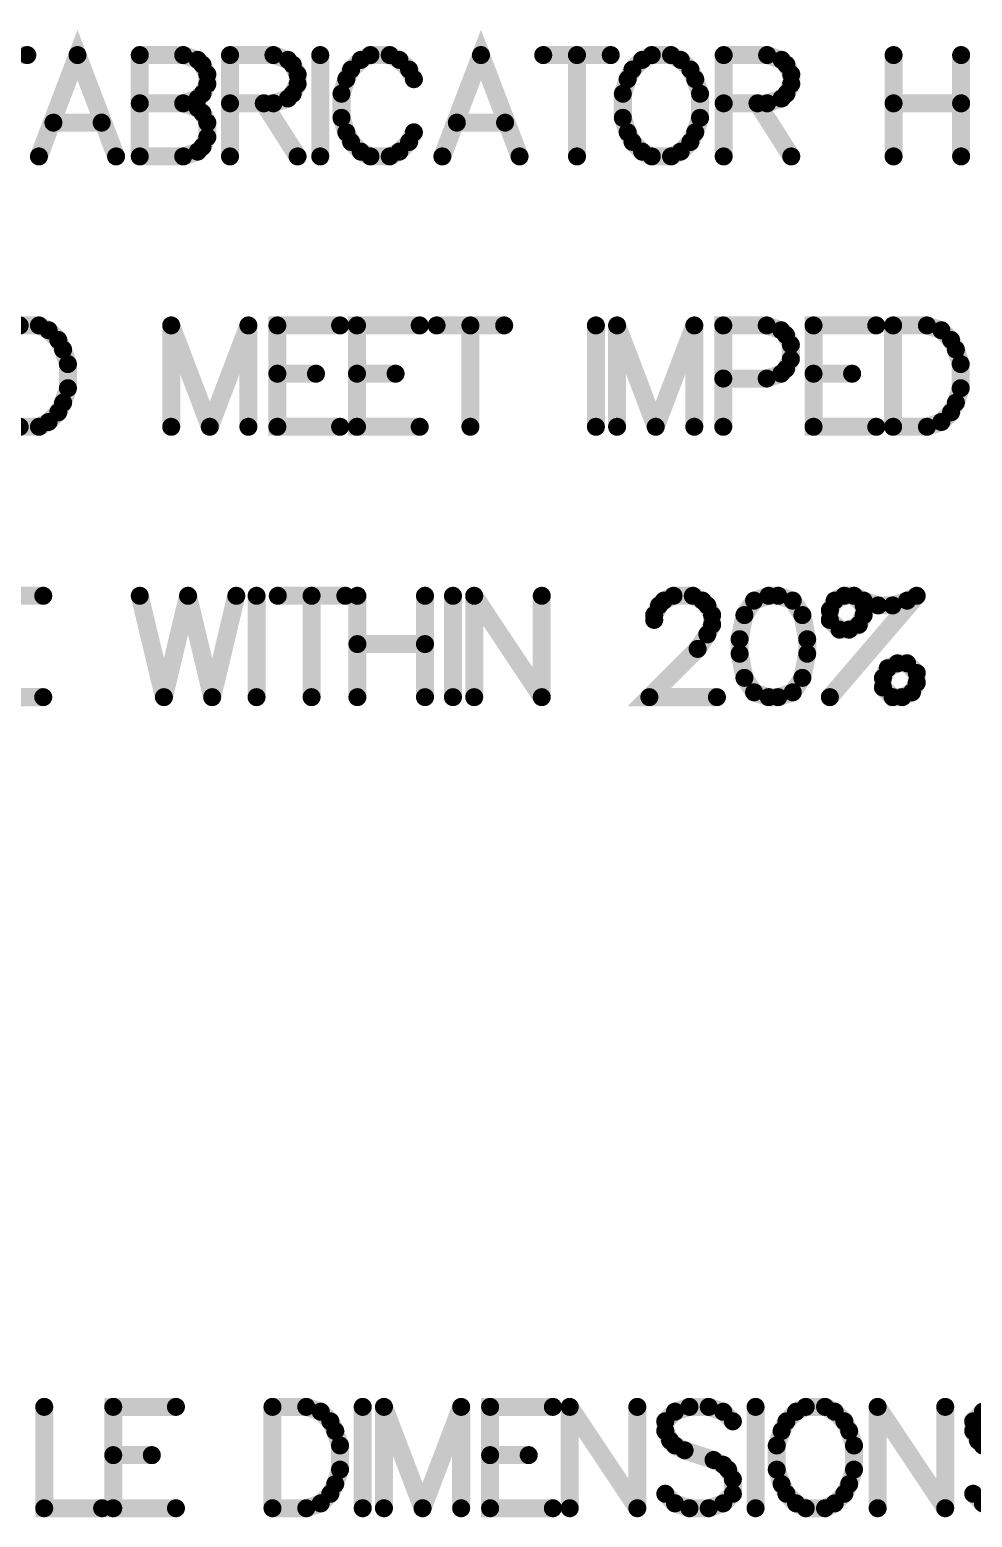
# Model space of a CAD drawing. Extents: x -9.8 to 23.3, y -7.1 to 14.3.
# Drawn here: x -4.544 to -4.021, y 5.085 to 5.91 of the extents above; entities that cross this region are included whole.
import ezdxf

# ---------------------------------------------------------------- set-up
doc = ezdxf.new("R2010")
doc.units = 0
doc.layers.add('2D_LINE_00', color=1, linetype='CONTINUOUS')

# ---------------------------------------------------------------- blocks, each defined once
blk = doc.blocks.new('SMOOTH_0$01')
at = {"const_width": 0.005}
blk.add_lwpolyline([(-0.0025, 0, 1), (0.0025, 0, 1)], format="xyb", close=True, dxfattribs=at)
blk = doc.blocks.new('DRAWING_1027')
at = {"layer": '2D_LINE_00', "const_width": 0.01}
blk.add_lwpolyline([(0, 0), (-0.00536, -0.00268), (-0.01072, -0.00804), (-0.01339, -0.01339), (-0.01607, -0.02143), (-0.01607, -0.03482), (-0.01339, -0.04285), (-0.01072, -0.04821), (-0.00536, -0.05356), (0, -0.05624), (0.01071, -0.05624), (0.01606, -0.05356), (0.02142, -0.04821), (0.0241, -0.04285), (0.02678, -0.03482), (0.02678, -0.02143), (0.0241, -0.01339), (0.02142, -0.00804), (0.01606, -0.00268), (0.01071, 0), (0, 0)], dxfattribs=at)
at = {"layer": '2D_LINE_00'}
for p in [(-0.00536, -0.00268), (0, 0), (0, 0), (0.01071, 0), (0.01606, -0.00268), (-0.01072, -0.00804), (0.02142, -0.00804), (-0.01607, -0.02143), (-0.01339, -0.01339), (0.0241, -0.01339), (0.02678, -0.02143), (-0.01607, -0.03482), (0.02678, -0.03482), (-0.01339, -0.04285), (0.0241, -0.04285), (-0.01072, -0.04821), (-0.00536, -0.05356), (0.01606, -0.05356), (0.02142, -0.04821), (0, -0.05624), (0.01071, -0.05624)]:
    blk.add_blockref('SMOOTH_0$01', p, dxfattribs=at)
blk = doc.blocks.new('DRAWING_1028')
at = {"layer": '2D_LINE_00', "const_width": 0.01}
blk.add_lwpolyline([(0, 0), (0, -0.05624)], dxfattribs=at)
at = {"layer": '2D_LINE_00'}
for p in [(0, 0), (0, -0.05624)]:
    blk.add_blockref('SMOOTH_0$01', p, dxfattribs=at)
blk = doc.blocks.new('DRAWING_1029')
at = {"layer": '2D_LINE_00', "const_width": 0.01}
blk.add_lwpolyline([(0, 0), (0.02142, -0.05624)], dxfattribs=at)
at = {"layer": '2D_LINE_00'}
for p in [(0, 0), (0.02142, -0.05624)]:
    blk.add_blockref('SMOOTH_0$01', p, dxfattribs=at)
blk = doc.blocks.new('DRAWING_1030')
at = {"layer": '2D_LINE_00', "const_width": 0.01}
blk.add_lwpolyline([(0, 0), (-0.02142, -0.05624)], dxfattribs=at)
at = {"layer": '2D_LINE_00'}
for p in [(0, 0), (-0.02142, -0.05624)]:
    blk.add_blockref('SMOOTH_0$01', p, dxfattribs=at)
blk = doc.blocks.new('DRAWING_1031')
at = {"layer": '2D_LINE_00', "const_width": 0.01}
blk.add_lwpolyline([(0, 0), (0, -0.05624)], dxfattribs=at)
at = {"layer": '2D_LINE_00'}
for p in [(0, 0), (0, -0.05624)]:
    blk.add_blockref('SMOOTH_0$01', p, dxfattribs=at)
blk = doc.blocks.new('DRAWING_1032')
at = {"layer": '2D_LINE_00', "const_width": 0.01}
blk.add_lwpolyline([(0, 0), (-0.03482, 0), (-0.03482, -0.05624), (0, -0.05624)], dxfattribs=at)
at = {"layer": '2D_LINE_00'}
for p in [(-0.03482, 0), (0, 0), (-0.03482, -0.05624), (0, -0.05624)]:
    blk.add_blockref('SMOOTH_0$01', p, dxfattribs=at)
blk = doc.blocks.new('DRAWING_1033')
at = {"layer": '2D_LINE_00', "const_width": 0.01}
blk.add_lwpolyline([(0, 0), (0.02143, 0)], dxfattribs=at)
at = {"layer": '2D_LINE_00'}
for p in [(0, 0), (0.02143, 0)]:
    blk.add_blockref('SMOOTH_0$01', p, dxfattribs=at)
blk = doc.blocks.new('DRAWING_1034')
at = {"layer": '2D_LINE_00', "const_width": 0.01}
blk.add_lwpolyline([(0, 0), (-0.03481, 0), (-0.03481, -0.05624), (0, -0.05624)], dxfattribs=at)
at = {"layer": '2D_LINE_00'}
for p in [(-0.03481, 0), (0, 0), (-0.03481, -0.05624), (0, -0.05624)]:
    blk.add_blockref('SMOOTH_0$01', p, dxfattribs=at)
blk = doc.blocks.new('DRAWING_1035')
at = {"layer": '2D_LINE_00', "const_width": 0.01}
blk.add_lwpolyline([(0, 0), (0.02142, 0)], dxfattribs=at)
at = {"layer": '2D_LINE_00'}
for p in [(0, 0), (0.02142, 0)]:
    blk.add_blockref('SMOOTH_0$01', p, dxfattribs=at)
blk = doc.blocks.new('DRAWING_1036')
at = {"layer": '2D_LINE_00', "const_width": 0.01}
blk.add_lwpolyline([(0, 0), (0, -0.05624)], dxfattribs=at)
at = {"layer": '2D_LINE_00'}
for p in [(0, 0), (0, -0.05624)]:
    blk.add_blockref('SMOOTH_0$01', p, dxfattribs=at)
blk = doc.blocks.new('DRAWING_1037')
at = {"layer": '2D_LINE_00', "const_width": 0.01}
blk.add_lwpolyline([(0, 0), (0.0375, 0)], dxfattribs=at)
at = {"layer": '2D_LINE_00'}
for p in [(0, 0), (0.0375, 0)]:
    blk.add_blockref('SMOOTH_0$01', p, dxfattribs=at)
blk = doc.blocks.new('DRAWING_1038')
at = {"layer": '2D_LINE_00', "const_width": 0.01}
blk.add_lwpolyline([(0, 0), (0, -0.05624)], dxfattribs=at)
at = {"layer": '2D_LINE_00'}
for p in [(0, 0), (0, -0.05624)]:
    blk.add_blockref('SMOOTH_0$01', p, dxfattribs=at)
blk = doc.blocks.new('DRAWING_1039')
at = {"layer": '2D_LINE_00', "const_width": 0.01}
blk.add_lwpolyline([(0, 0), (0, -0.05624)], dxfattribs=at)
at = {"layer": '2D_LINE_00'}
for p in [(0, 0), (0, -0.05624)]:
    blk.add_blockref('SMOOTH_0$01', p, dxfattribs=at)
blk = doc.blocks.new('DRAWING_1040')
at = {"layer": '2D_LINE_00', "const_width": 0.01}
blk.add_lwpolyline([(0, 0), (0.02143, -0.05624)], dxfattribs=at)
at = {"layer": '2D_LINE_00'}
for p in [(0, 0), (0.02143, -0.05624)]:
    blk.add_blockref('SMOOTH_0$01', p, dxfattribs=at)
blk = doc.blocks.new('DRAWING_1041')
at = {"layer": '2D_LINE_00', "const_width": 0.01}
blk.add_lwpolyline([(0, 0), (-0.02142, -0.05624)], dxfattribs=at)
at = {"layer": '2D_LINE_00'}
for p in [(0, 0), (-0.02142, -0.05624)]:
    blk.add_blockref('SMOOTH_0$01', p, dxfattribs=at)
blk = doc.blocks.new('DRAWING_1042')
at = {"layer": '2D_LINE_00', "const_width": 0.01}
blk.add_lwpolyline([(0, 0), (0, -0.05624)], dxfattribs=at)
at = {"layer": '2D_LINE_00'}
for p in [(0, 0), (0, -0.05624)]:
    blk.add_blockref('SMOOTH_0$01', p, dxfattribs=at)
blk = doc.blocks.new('DRAWING_1043')
at = {"layer": '2D_LINE_00', "const_width": 0.01}
blk.add_lwpolyline([(0, 0), (0.0241, 0), (0.03213, 0.00268), (0.03481, 0.00536), (0.03749, 0.01071), (0.03749, 0.01875), (0.03481, 0.0241), (0.03213, 0.02678), (0.0241, 0.02946), (0, 0.02946), (0, -0.02678)], dxfattribs=at)
at = {"layer": '2D_LINE_00'}
for p in [(0, 0.02946), (0.0241, 0.02946), (0.03213, 0.02678), (0.03481, 0.0241), (0.03749, 0.01875), (0.03481, 0.00536), (0.03749, 0.01071), (0, 0), (0.0241, 0), (0.03213, 0.00268), (0, -0.02678)]:
    blk.add_blockref('SMOOTH_0$01', p, dxfattribs=at)
blk = doc.blocks.new('DRAWING_1044')
at = {"layer": '2D_LINE_00', "const_width": 0.01}
blk.add_lwpolyline([(0, 0), (-0.03481, 0), (-0.03481, -0.05624), (0, -0.05624)], dxfattribs=at)
at = {"layer": '2D_LINE_00'}
for p in [(-0.03481, 0), (0, 0), (-0.03481, -0.05624), (0, -0.05624)]:
    blk.add_blockref('SMOOTH_0$01', p, dxfattribs=at)
blk = doc.blocks.new('DRAWING_1045')
at = {"layer": '2D_LINE_00', "const_width": 0.01}
blk.add_lwpolyline([(0, 0), (0.02142, 0)], dxfattribs=at)
at = {"layer": '2D_LINE_00'}
for p in [(0, 0), (0.02142, 0)]:
    blk.add_blockref('SMOOTH_0$01', p, dxfattribs=at)
blk = doc.blocks.new('DRAWING_1046')
at = {"layer": '2D_LINE_00', "const_width": 0.01}
blk.add_lwpolyline([(0, 0), (0, -0.05624)], dxfattribs=at)
at = {"layer": '2D_LINE_00'}
for p in [(0, 0), (0, -0.05624)]:
    blk.add_blockref('SMOOTH_0$01', p, dxfattribs=at)
blk = doc.blocks.new('DRAWING_1047')
at = {"layer": '2D_LINE_00', "const_width": 0.01}
blk.add_lwpolyline([(0, 0), (0.01875, 0), (0.02678, -0.00268), (0.03214, -0.00804), (0.03482, -0.01339), (0.0375, -0.02143), (0.0375, -0.03482), (0.03482, -0.04285), (0.03214, -0.04821), (0.02678, -0.05356), (0.01875, -0.05624), (0, -0.05624)], dxfattribs=at)
at = {"layer": '2D_LINE_00'}
for p in [(0, 0), (0.01875, 0), (0.02678, -0.00268), (0.03214, -0.00804), (0.03482, -0.01339), (0.0375, -0.02143), (0.0375, -0.03482), (0.03482, -0.04285), (0.02678, -0.05356), (0.03214, -0.04821), (0, -0.05624), (0.01875, -0.05624)]:
    blk.add_blockref('SMOOTH_0$01', p, dxfattribs=at)
blk = doc.blocks.new('DRAWING_1127')
at = {"layer": '2D_LINE_00', "const_width": 0.01}
blk.add_lwpolyline([(0, 0), (-0.03482, 0), (-0.03482, -0.05624), (0, -0.05624)], dxfattribs=at)
at = {"layer": '2D_LINE_00'}
for p in [(-0.03482, 0), (0, 0), (-0.03482, -0.05624), (0, -0.05624)]:
    blk.add_blockref('SMOOTH_0$01', p, dxfattribs=at)
blk = doc.blocks.new('DRAWING_1129')
at = {"layer": '2D_LINE_00', "const_width": 0.01}
blk.add_lwpolyline([(0, 0), (0.01339, -0.05624)], dxfattribs=at)
at = {"layer": '2D_LINE_00'}
for p in [(0, 0), (0.01339, -0.05624)]:
    blk.add_blockref('SMOOTH_0$01', p, dxfattribs=at)
blk = doc.blocks.new('DRAWING_1130')
at = {"layer": '2D_LINE_00', "const_width": 0.01}
blk.add_lwpolyline([(0, 0), (-0.01339, -0.05624)], dxfattribs=at)
at = {"layer": '2D_LINE_00'}
for p in [(0, 0), (-0.01339, -0.05624)]:
    blk.add_blockref('SMOOTH_0$01', p, dxfattribs=at)
blk = doc.blocks.new('DRAWING_1131')
at = {"layer": '2D_LINE_00', "const_width": 0.01}
blk.add_lwpolyline([(0, 0), (0.01339, -0.05624)], dxfattribs=at)
at = {"layer": '2D_LINE_00'}
for p in [(0, 0), (0.01339, -0.05624)]:
    blk.add_blockref('SMOOTH_0$01', p, dxfattribs=at)
blk = doc.blocks.new('DRAWING_1132')
at = {"layer": '2D_LINE_00', "const_width": 0.01}
blk.add_lwpolyline([(0, 0), (-0.01339, -0.05624)], dxfattribs=at)
at = {"layer": '2D_LINE_00'}
for p in [(0, 0), (-0.01339, -0.05624)]:
    blk.add_blockref('SMOOTH_0$01', p, dxfattribs=at)
blk = doc.blocks.new('DRAWING_1133')
at = {"layer": '2D_LINE_00', "const_width": 0.01}
blk.add_lwpolyline([(0, 0), (0, -0.05624)], dxfattribs=at)
at = {"layer": '2D_LINE_00'}
for p in [(0, 0), (0, -0.05624)]:
    blk.add_blockref('SMOOTH_0$01', p, dxfattribs=at)
blk = doc.blocks.new('DRAWING_1134')
at = {"layer": '2D_LINE_00', "const_width": 0.01}
blk.add_lwpolyline([(0, 0), (0, -0.05624)], dxfattribs=at)
at = {"layer": '2D_LINE_00'}
for p in [(0, 0), (0, -0.05624)]:
    blk.add_blockref('SMOOTH_0$01', p, dxfattribs=at)
blk = doc.blocks.new('DRAWING_1135')
at = {"layer": '2D_LINE_00', "const_width": 0.01}
blk.add_lwpolyline([(0, 0), (0.03749, 0)], dxfattribs=at)
at = {"layer": '2D_LINE_00'}
for p in [(0, 0), (0.03749, 0)]:
    blk.add_blockref('SMOOTH_0$01', p, dxfattribs=at)
blk = doc.blocks.new('DRAWING_1136')
at = {"layer": '2D_LINE_00', "const_width": 0.01}
blk.add_lwpolyline([(0, 0), (0, -0.05624)], dxfattribs=at)
at = {"layer": '2D_LINE_00'}
for p in [(0, 0), (0, -0.05624)]:
    blk.add_blockref('SMOOTH_0$01', p, dxfattribs=at)
blk = doc.blocks.new('DRAWING_1137')
at = {"layer": '2D_LINE_00', "const_width": 0.01}
blk.add_lwpolyline([(0, 0), (0, -0.05624)], dxfattribs=at)
at = {"layer": '2D_LINE_00'}
for p in [(0, 0), (0, -0.05624)]:
    blk.add_blockref('SMOOTH_0$01', p, dxfattribs=at)
blk = doc.blocks.new('DRAWING_1138')
at = {"layer": '2D_LINE_00', "const_width": 0.01}
blk.add_lwpolyline([(0, 0), (0.0375, 0)], dxfattribs=at)
at = {"layer": '2D_LINE_00'}
for p in [(0, 0), (0.0375, 0)]:
    blk.add_blockref('SMOOTH_0$01', p, dxfattribs=at)
blk = doc.blocks.new('DRAWING_1139')
at = {"layer": '2D_LINE_00', "const_width": 0.01}
blk.add_lwpolyline([(0, 0), (0, -0.05624)], dxfattribs=at)
at = {"layer": '2D_LINE_00'}
for p in [(0, 0), (0, -0.05624)]:
    blk.add_blockref('SMOOTH_0$01', p, dxfattribs=at)
blk = doc.blocks.new('DRAWING_1140')
at = {"layer": '2D_LINE_00', "const_width": 0.01}
blk.add_lwpolyline([(0, 0), (0, -0.05624)], dxfattribs=at)
at = {"layer": '2D_LINE_00'}
for p in [(0, 0), (0, -0.05624)]:
    blk.add_blockref('SMOOTH_0$01', p, dxfattribs=at)
blk = doc.blocks.new('DRAWING_1141')
at = {"layer": '2D_LINE_00', "const_width": 0.01}
blk.add_lwpolyline([(0, 0), (0.03749, -0.05624)], dxfattribs=at)
at = {"layer": '2D_LINE_00'}
for p in [(0, 0), (0.03749, -0.05624)]:
    blk.add_blockref('SMOOTH_0$01', p, dxfattribs=at)
blk = doc.blocks.new('DRAWING_1142')
at = {"layer": '2D_LINE_00', "const_width": 0.01}
blk.add_lwpolyline([(0, 0), (0, -0.05624)], dxfattribs=at)
at = {"layer": '2D_LINE_00'}
for p in [(0, 0), (0, -0.05624)]:
    blk.add_blockref('SMOOTH_0$01', p, dxfattribs=at)
blk = doc.blocks.new('DRAWING_1143')
at = {"layer": '2D_LINE_00', "const_width": 0.01}
blk.add_lwpolyline([(0, 0), (0, 0.00268), (0.00268, 0.00803), (0.00536, 0.01071), (0.01071, 0.01339), (0.02142, 0.01339), (0.02678, 0.01071), (0.02946, 0.00803), (0.03214, 0.00268), (0.03214, -0.00268), (0.02946, -0.00804), (0.0241, -0.01607), (-0.00268, -0.04285), (0.03481, -0.04285)], dxfattribs=at)
at = {"layer": '2D_LINE_00'}
for p in [(0.01071, 0.01339), (0.02142, 0.01339), (0.00268, 0.00803), (0.00536, 0.01071), (0.02678, 0.01071), (0.02946, 0.00803), (0, 0.00268), (0, 0), (0.03214, 0.00268), (0.03214, -0.00268), (0.02946, -0.00804), (0.0241, -0.01607), (-0.00268, -0.04285), (0.03481, -0.04285)]:
    blk.add_blockref('SMOOTH_0$01', p, dxfattribs=at)
blk = doc.blocks.new('DRAWING_1144')
at = {"layer": '2D_LINE_00', "const_width": 0.01}
blk.add_lwpolyline([(0, 0), (-0.00803, -0.00268), (-0.01339, -0.01071), (-0.01607, -0.0241), (-0.01607, -0.03214), (-0.01339, -0.04553), (-0.00803, -0.05356), (0, -0.05624), (0.00536, -0.05624), (0.01339, -0.05356), (0.01875, -0.04553), (0.02142, -0.03214), (0.02142, -0.0241), (0.01875, -0.01071), (0.01339, -0.00268), (0.00536, 0), (0, 0)], dxfattribs=at)
at = {"layer": '2D_LINE_00'}
for p in [(-0.00803, -0.00268), (0, 0), (0, 0), (0.00536, 0), (0.01339, -0.00268), (-0.01339, -0.01071), (0.01875, -0.01071), (-0.01607, -0.0241), (0.02142, -0.0241), (-0.01607, -0.03214), (0.02142, -0.03214), (-0.01339, -0.04553), (0.01875, -0.04553), (-0.00803, -0.05356), (0.01339, -0.05356), (0, -0.05624), (0.00536, -0.05624)]:
    blk.add_blockref('SMOOTH_0$01', p, dxfattribs=at)
blk = doc.blocks.new('DRAWING_1145')
at = {"layer": '2D_LINE_00', "const_width": 0.01}
blk.add_lwpolyline([(0, 0), (-0.0482, -0.05624)], dxfattribs=at)
at = {"layer": '2D_LINE_00'}
for p in [(0, 0), (-0.0482, -0.05624)]:
    blk.add_blockref('SMOOTH_0$01', p, dxfattribs=at)
blk = doc.blocks.new('DRAWING_1146')
at = {"layer": '2D_LINE_00', "const_width": 0.01}
blk.add_lwpolyline([(0, 0), (0.00536, -0.00536), (0.00536, -0.01071), (0.00268, -0.01607), (-0.00268, -0.01875), (-0.00803, -0.01875), (-0.01339, -0.01339), (-0.01339, -0.00804), (-0.01071, -0.00268), (-0.00536, 0), (0, 0), (0.00536, -0.00268), (0.01339, -0.00536), (0.02142, -0.00536), (0.02946, -0.00268), (0.03481, 0)], dxfattribs=at)
at = {"layer": '2D_LINE_00'}
for p in [(-0.01071, -0.00268), (-0.00536, 0), (0, 0), (0, 0), (0.00536, -0.00268), (0.02946, -0.00268), (0.03481, 0), (-0.01339, -0.00804), (0.00536, -0.00536), (0.00536, -0.01071), (0.01339, -0.00536), (0.02142, -0.00536), (-0.01339, -0.01339), (-0.00803, -0.01875), (-0.00268, -0.01875), (0.00268, -0.01607)]:
    blk.add_blockref('SMOOTH_0$01', p, dxfattribs=at)
blk = doc.blocks.new('DRAWING_1147')
at = {"layer": '2D_LINE_00', "const_width": 0.01}
blk.add_lwpolyline([(0, 0), (-0.00535, -0.00268), (-0.00803, -0.00804), (-0.00803, -0.01339), (-0.00268, -0.01875), (0.00268, -0.01875), (0.00804, -0.01607), (0.01071, -0.01072), (0.01071, -0.00536), (0.00536, 0), (0, 0)], dxfattribs=at)
at = {"layer": '2D_LINE_00'}
for p in [(-0.00535, -0.00268), (0, 0), (0, 0), (0.00536, 0), (-0.00803, -0.00804), (0.01071, -0.00536), (0.01071, -0.01072), (-0.00803, -0.01339), (-0.00268, -0.01875), (0.00268, -0.01875), (0.00804, -0.01607)]:
    blk.add_blockref('SMOOTH_0$01', p, dxfattribs=at)
blk = doc.blocks.new('DRAWING_1230')
at = {"layer": '2D_LINE_00', "const_width": 0.01}
blk.add_lwpolyline([(0, 0), (0.03482, 0)], dxfattribs=at)
at = {"layer": '2D_LINE_00'}
for p in [(0, 0), (0.03482, 0)]:
    blk.add_blockref('SMOOTH_0$01', p, dxfattribs=at)
blk = doc.blocks.new('DRAWING_1232')
at = {"layer": '2D_LINE_00', "const_width": 0.01}
blk.add_lwpolyline([(0, 0), (-0.02142, 0.05624), (-0.04284, 0)], dxfattribs=at)
at = {"layer": '2D_LINE_00'}
for p in [(-0.02142, 0.05624), (-0.04284, 0), (0, 0)]:
    blk.add_blockref('SMOOTH_0$01', p, dxfattribs=at)
blk = doc.blocks.new('DRAWING_1233')
at = {"layer": '2D_LINE_00', "const_width": 0.01}
blk.add_lwpolyline([(0, 0), (0.02678, 0)], dxfattribs=at)
at = {"layer": '2D_LINE_00'}
for p in [(0, 0), (0.02678, 0)]:
    blk.add_blockref('SMOOTH_0$01', p, dxfattribs=at)
blk = doc.blocks.new('DRAWING_1234')
at = {"layer": '2D_LINE_00', "const_width": 0.01}
blk.add_lwpolyline([(0, 0), (0, -0.05624)], dxfattribs=at)
at = {"layer": '2D_LINE_00'}
for p in [(0, 0), (0, -0.05624)]:
    blk.add_blockref('SMOOTH_0$01', p, dxfattribs=at)
blk = doc.blocks.new('DRAWING_1235')
at = {"layer": '2D_LINE_00', "const_width": 0.01}
blk.add_lwpolyline([(0, 0), (0.0241, 0), (0.03213, -0.00268), (0.03481, -0.00536), (0.03749, -0.01071), (0.03749, -0.01607), (0.03481, -0.02143), (0.03213, -0.0241), (0.0241, -0.02678)], dxfattribs=at)
at = {"layer": '2D_LINE_00'}
for p in [(0, 0), (0.0241, 0), (0.03213, -0.00268), (0.03481, -0.00536), (0.03749, -0.01071), (0.03481, -0.02143), (0.03749, -0.01607), (0.0241, -0.02678), (0.03213, -0.0241)]:
    blk.add_blockref('SMOOTH_0$01', p, dxfattribs=at)
blk = doc.blocks.new('DRAWING_1236')
at = {"layer": '2D_LINE_00', "const_width": 0.01}
blk.add_lwpolyline([(0, 0), (0.0241, 0), (0.03213, -0.00268), (0.03481, -0.00536), (0.03749, -0.01071), (0.03749, -0.01875), (0.03481, -0.0241), (0.03213, -0.02678), (0.0241, -0.02946), (0, -0.02946)], dxfattribs=at)
at = {"layer": '2D_LINE_00'}
for p in [(0, 0), (0.0241, 0), (0.03213, -0.00268), (0.03481, -0.00536), (0.03749, -0.01071), (0.03749, -0.01875), (0, -0.02946), (0.0241, -0.02946), (0.03213, -0.02678), (0.03481, -0.0241)]:
    blk.add_blockref('SMOOTH_0$01', p, dxfattribs=at)
blk = doc.blocks.new('DRAWING_1237')
at = {"layer": '2D_LINE_00', "const_width": 0.01}
blk.add_lwpolyline([(0, 0), (0, -0.05624)], dxfattribs=at)
at = {"layer": '2D_LINE_00'}
for p in [(0, 0), (0, -0.05624)]:
    blk.add_blockref('SMOOTH_0$01', p, dxfattribs=at)
blk = doc.blocks.new('DRAWING_1238')
at = {"layer": '2D_LINE_00', "const_width": 0.01}
blk.add_lwpolyline([(0, 0), (0.0241, 0), (0.03213, -0.00268), (0.03481, -0.00536), (0.03749, -0.01071), (0.03749, -0.01607), (0.03481, -0.02143), (0.03213, -0.0241), (0.0241, -0.02678), (0, -0.02678)], dxfattribs=at)
at = {"layer": '2D_LINE_00'}
for p in [(0, 0), (0.0241, 0), (0.03213, -0.00268), (0.03481, -0.00536), (0.03749, -0.01071), (0.03481, -0.02143), (0.03749, -0.01607), (0, -0.02678), (0.0241, -0.02678), (0.03213, -0.0241)]:
    blk.add_blockref('SMOOTH_0$01', p, dxfattribs=at)
blk = doc.blocks.new('DRAWING_1239')
at = {"layer": '2D_LINE_00', "const_width": 0.01}
blk.add_lwpolyline([(0, 0), (0.01875, -0.02946)], dxfattribs=at)
at = {"layer": '2D_LINE_00'}
for p in [(0, 0), (0.01875, -0.02946)]:
    blk.add_blockref('SMOOTH_0$01', p, dxfattribs=at)
blk = doc.blocks.new('DRAWING_1240')
at = {"layer": '2D_LINE_00', "const_width": 0.01}
blk.add_lwpolyline([(0, 0), (0, -0.05624)], dxfattribs=at)
at = {"layer": '2D_LINE_00'}
for p in [(0, 0), (0, -0.05624)]:
    blk.add_blockref('SMOOTH_0$01', p, dxfattribs=at)
blk = doc.blocks.new('DRAWING_1241')
at = {"layer": '2D_LINE_00', "const_width": 0.01}
blk.add_lwpolyline([(0, 0), (-0.00268, 0.00535), (-0.00804, 0.01071), (-0.01339, 0.01339), (-0.0241, 0.01339), (-0.02946, 0.01071), (-0.03482, 0.00535), (-0.03749, 0), (-0.04017, -0.00804), (-0.04017, -0.02143), (-0.03749, -0.02946), (-0.03482, -0.03482), (-0.02946, -0.04017), (-0.0241, -0.04285), (-0.01339, -0.04285), (-0.00804, -0.04017), (-0.00268, -0.03482), (0, -0.02946)], dxfattribs=at)
at = {"layer": '2D_LINE_00'}
for p in [(-0.0241, 0.01339), (-0.01339, 0.01339), (-0.03482, 0.00535), (-0.02946, 0.01071), (-0.00804, 0.01071), (-0.00268, 0.00535), (-0.03749, 0), (0, 0), (-0.04017, -0.00804), (-0.04017, -0.02143), (-0.03749, -0.02946), (0, -0.02946), (-0.03482, -0.03482), (-0.00268, -0.03482), (-0.02946, -0.04017), (-0.0241, -0.04285), (-0.01339, -0.04285), (-0.00804, -0.04017)]:
    blk.add_blockref('SMOOTH_0$01', p, dxfattribs=at)
blk = doc.blocks.new('DRAWING_1242')
at = {"layer": '2D_LINE_00', "const_width": 0.01}
blk.add_lwpolyline([(0, 0), (-0.02142, 0.05624), (-0.04284, 0)], dxfattribs=at)
at = {"layer": '2D_LINE_00'}
for p in [(-0.02142, 0.05624), (-0.04284, 0), (0, 0)]:
    blk.add_blockref('SMOOTH_0$01', p, dxfattribs=at)
blk = doc.blocks.new('DRAWING_1243')
at = {"layer": '2D_LINE_00', "const_width": 0.01}
blk.add_lwpolyline([(0, 0), (0.02678, 0)], dxfattribs=at)
at = {"layer": '2D_LINE_00'}
for p in [(0, 0), (0.02678, 0)]:
    blk.add_blockref('SMOOTH_0$01', p, dxfattribs=at)
blk = doc.blocks.new('DRAWING_1244')
at = {"layer": '2D_LINE_00', "const_width": 0.01}
blk.add_lwpolyline([(0, 0), (0, -0.05624)], dxfattribs=at)
at = {"layer": '2D_LINE_00'}
for p in [(0, 0), (0, -0.05624)]:
    blk.add_blockref('SMOOTH_0$01', p, dxfattribs=at)
blk = doc.blocks.new('DRAWING_1245')
at = {"layer": '2D_LINE_00', "const_width": 0.01}
blk.add_lwpolyline([(0, 0), (0.03749, 0)], dxfattribs=at)
at = {"layer": '2D_LINE_00'}
for p in [(0, 0), (0.03749, 0)]:
    blk.add_blockref('SMOOTH_0$01', p, dxfattribs=at)
blk = doc.blocks.new('DRAWING_1246')
at = {"layer": '2D_LINE_00', "const_width": 0.01}
blk.add_lwpolyline([(0, 0), (-0.00535, -0.00268), (-0.01071, -0.00804), (-0.01339, -0.01339), (-0.01607, -0.02143), (-0.01607, -0.03482), (-0.01339, -0.04285), (-0.01071, -0.04821), (-0.00535, -0.05356), (0, -0.05624), (0.01071, -0.05624), (0.01607, -0.05356), (0.02143, -0.04821), (0.0241, -0.04285), (0.02678, -0.03482), (0.02678, -0.02143), (0.0241, -0.01339), (0.02143, -0.00804), (0.01607, -0.00268), (0.01071, 0), (0, 0)], dxfattribs=at)
at = {"layer": '2D_LINE_00'}
for p in [(-0.00535, -0.00268), (0, 0), (0, 0), (0.01071, 0), (0.01607, -0.00268), (-0.01071, -0.00804), (0.02143, -0.00804), (-0.01607, -0.02143), (-0.01339, -0.01339), (0.0241, -0.01339), (0.02678, -0.02143), (-0.01607, -0.03482), (0.02678, -0.03482), (-0.01339, -0.04285), (0.0241, -0.04285), (-0.01071, -0.04821), (-0.00535, -0.05356), (0.01607, -0.05356), (0.02143, -0.04821), (0, -0.05624), (0.01071, -0.05624)]:
    blk.add_blockref('SMOOTH_0$01', p, dxfattribs=at)
blk = doc.blocks.new('DRAWING_1247')
at = {"layer": '2D_LINE_00', "const_width": 0.01}
blk.add_lwpolyline([(0, 0), (0, -0.05624)], dxfattribs=at)
at = {"layer": '2D_LINE_00'}
for p in [(0, 0), (0, -0.05624)]:
    blk.add_blockref('SMOOTH_0$01', p, dxfattribs=at)
blk = doc.blocks.new('DRAWING_1248')
at = {"layer": '2D_LINE_00', "const_width": 0.01}
blk.add_lwpolyline([(0, 0), (0.02411, 0), (0.03214, -0.00268), (0.03482, -0.00536), (0.0375, -0.01071), (0.0375, -0.01607), (0.03482, -0.02143), (0.03214, -0.0241), (0.02411, -0.02678), (0, -0.02678)], dxfattribs=at)
at = {"layer": '2D_LINE_00'}
for p in [(0, 0), (0.02411, 0), (0.03214, -0.00268), (0.03482, -0.00536), (0.0375, -0.01071), (0.03482, -0.02143), (0.0375, -0.01607), (0, -0.02678), (0.02411, -0.02678), (0.03214, -0.0241)]:
    blk.add_blockref('SMOOTH_0$01', p, dxfattribs=at)
blk = doc.blocks.new('DRAWING_1249')
at = {"layer": '2D_LINE_00', "const_width": 0.01}
blk.add_lwpolyline([(0, 0), (0.01875, -0.02946)], dxfattribs=at)
at = {"layer": '2D_LINE_00'}
for p in [(0, 0), (0.01875, -0.02946)]:
    blk.add_blockref('SMOOTH_0$01', p, dxfattribs=at)
blk = doc.blocks.new('DRAWING_1250')
at = {"layer": '2D_LINE_00', "const_width": 0.01}
blk.add_lwpolyline([(0, 0), (0, -0.05624)], dxfattribs=at)
at = {"layer": '2D_LINE_00'}
for p in [(0, 0), (0, -0.05624)]:
    blk.add_blockref('SMOOTH_0$01', p, dxfattribs=at)
blk = doc.blocks.new('DRAWING_1251')
at = {"layer": '2D_LINE_00', "const_width": 0.01}
blk.add_lwpolyline([(0, 0), (0, -0.05624)], dxfattribs=at)
at = {"layer": '2D_LINE_00'}
for p in [(0, 0), (0, -0.05624)]:
    blk.add_blockref('SMOOTH_0$01', p, dxfattribs=at)
blk = doc.blocks.new('DRAWING_1252')
at = {"layer": '2D_LINE_00', "const_width": 0.01}
blk.add_lwpolyline([(0, 0), (0.03749, 0)], dxfattribs=at)
at = {"layer": '2D_LINE_00'}
for p in [(0, 0), (0.03749, 0)]:
    blk.add_blockref('SMOOTH_0$01', p, dxfattribs=at)
blk = doc.blocks.new('DRAWING_1614')
at = {"layer": '2D_LINE_00', "const_width": 0.01}
blk.add_lwpolyline([(0, 0), (0, -0.05624), (0.03214, -0.05624)], dxfattribs=at)
at = {"layer": '2D_LINE_00'}
for p in [(0, 0), (0, -0.05624), (0.03214, -0.05624)]:
    blk.add_blockref('SMOOTH_0$01', p, dxfattribs=at)
blk = doc.blocks.new('DRAWING_1615')
at = {"layer": '2D_LINE_00', "const_width": 0.01}
blk.add_lwpolyline([(0, 0), (-0.03481, 0), (-0.03481, -0.05624), (0, -0.05624)], dxfattribs=at)
at = {"layer": '2D_LINE_00'}
for p in [(-0.03481, 0), (0, 0), (-0.03481, -0.05624), (0, -0.05624)]:
    blk.add_blockref('SMOOTH_0$01', p, dxfattribs=at)
blk = doc.blocks.new('DRAWING_1616')
at = {"layer": '2D_LINE_00', "const_width": 0.01}
blk.add_lwpolyline([(0, 0), (0.02142, 0)], dxfattribs=at)
at = {"layer": '2D_LINE_00'}
for p in [(0, 0), (0.02142, 0)]:
    blk.add_blockref('SMOOTH_0$01', p, dxfattribs=at)
blk = doc.blocks.new('DRAWING_1617')
at = {"layer": '2D_LINE_00', "const_width": 0.01}
blk.add_lwpolyline([(0, 0), (0, -0.05624)], dxfattribs=at)
at = {"layer": '2D_LINE_00'}
for p in [(0, 0), (0, -0.05624)]:
    blk.add_blockref('SMOOTH_0$01', p, dxfattribs=at)
blk = doc.blocks.new('DRAWING_1618')
at = {"layer": '2D_LINE_00', "const_width": 0.01}
blk.add_lwpolyline([(0, 0), (0.01875, 0), (0.02678, -0.00268), (0.03214, -0.00804), (0.03481, -0.01339), (0.03749, -0.02143), (0.03749, -0.03482), (0.03481, -0.04285), (0.03214, -0.04821), (0.02678, -0.05356), (0.01875, -0.05624), (0, -0.05624)], dxfattribs=at)
at = {"layer": '2D_LINE_00'}
for p in [(0, 0), (0.01875, 0), (0.02678, -0.00268), (0.03214, -0.00804), (0.03481, -0.01339), (0.03749, -0.02143), (0.03749, -0.03482), (0.03481, -0.04285), (0.02678, -0.05356), (0.03214, -0.04821), (0, -0.05624), (0.01875, -0.05624)]:
    blk.add_blockref('SMOOTH_0$01', p, dxfattribs=at)
blk = doc.blocks.new('DRAWING_1619')
at = {"layer": '2D_LINE_00', "const_width": 0.01}
blk.add_lwpolyline([(0, 0), (0, -0.05624)], dxfattribs=at)
at = {"layer": '2D_LINE_00'}
for p in [(0, 0), (0, -0.05624)]:
    blk.add_blockref('SMOOTH_0$01', p, dxfattribs=at)
blk = doc.blocks.new('DRAWING_1620')
at = {"layer": '2D_LINE_00', "const_width": 0.01}
blk.add_lwpolyline([(0, 0), (0, -0.05624)], dxfattribs=at)
at = {"layer": '2D_LINE_00'}
for p in [(0, 0), (0, -0.05624)]:
    blk.add_blockref('SMOOTH_0$01', p, dxfattribs=at)
blk = doc.blocks.new('DRAWING_1621')
at = {"layer": '2D_LINE_00', "const_width": 0.01}
blk.add_lwpolyline([(0, 0), (0.02143, -0.05624)], dxfattribs=at)
at = {"layer": '2D_LINE_00'}
for p in [(0, 0), (0.02143, -0.05624)]:
    blk.add_blockref('SMOOTH_0$01', p, dxfattribs=at)
blk = doc.blocks.new('DRAWING_1622')
at = {"layer": '2D_LINE_00', "const_width": 0.01}
blk.add_lwpolyline([(0, 0), (-0.02142, -0.05624)], dxfattribs=at)
at = {"layer": '2D_LINE_00'}
for p in [(0, 0), (-0.02142, -0.05624)]:
    blk.add_blockref('SMOOTH_0$01', p, dxfattribs=at)
blk = doc.blocks.new('DRAWING_1623')
at = {"layer": '2D_LINE_00', "const_width": 0.01}
blk.add_lwpolyline([(0, 0), (0, -0.05624)], dxfattribs=at)
at = {"layer": '2D_LINE_00'}
for p in [(0, 0), (0, -0.05624)]:
    blk.add_blockref('SMOOTH_0$01', p, dxfattribs=at)
blk = doc.blocks.new('DRAWING_1624')
at = {"layer": '2D_LINE_00', "const_width": 0.01}
blk.add_lwpolyline([(0, 0), (-0.03481, 0), (-0.03481, -0.05624), (0, -0.05624)], dxfattribs=at)
at = {"layer": '2D_LINE_00'}
for p in [(-0.03481, 0), (0, 0), (-0.03481, -0.05624), (0, -0.05624)]:
    blk.add_blockref('SMOOTH_0$01', p, dxfattribs=at)
blk = doc.blocks.new('DRAWING_1625')
at = {"layer": '2D_LINE_00', "const_width": 0.01}
blk.add_lwpolyline([(0, 0), (0.02142, 0)], dxfattribs=at)
at = {"layer": '2D_LINE_00'}
for p in [(0, 0), (0.02142, 0)]:
    blk.add_blockref('SMOOTH_0$01', p, dxfattribs=at)
blk = doc.blocks.new('DRAWING_1626')
at = {"layer": '2D_LINE_00', "const_width": 0.01}
blk.add_lwpolyline([(0, 0), (0, -0.05624)], dxfattribs=at)
at = {"layer": '2D_LINE_00'}
for p in [(0, 0), (0, -0.05624)]:
    blk.add_blockref('SMOOTH_0$01', p, dxfattribs=at)
blk = doc.blocks.new('DRAWING_1627')
at = {"layer": '2D_LINE_00', "const_width": 0.01}
blk.add_lwpolyline([(0, 0), (0.03749, -0.05624)], dxfattribs=at)
at = {"layer": '2D_LINE_00'}
for p in [(0, 0), (0.03749, -0.05624)]:
    blk.add_blockref('SMOOTH_0$01', p, dxfattribs=at)
blk = doc.blocks.new('DRAWING_1628')
at = {"layer": '2D_LINE_00', "const_width": 0.01}
blk.add_lwpolyline([(0, 0), (0, -0.05624)], dxfattribs=at)
at = {"layer": '2D_LINE_00'}
for p in [(0, 0), (0, -0.05624)]:
    blk.add_blockref('SMOOTH_0$01', p, dxfattribs=at)
blk = doc.blocks.new('DRAWING_1629')
at = {"layer": '2D_LINE_00', "const_width": 0.01}
blk.add_lwpolyline([(0, 0), (-0.00535, 0.00536), (-0.01339, 0.00804), (-0.0241, 0.00804), (-0.03213, 0.00536), (-0.03749, 0), (-0.03749, -0.00535), (-0.03481, -0.01071), (-0.03213, -0.01339), (-0.02678, -0.01606), (-0.01071, -0.02142), (-0.00535, -0.0241), (-0.00268, -0.02678), (0, -0.03213), (0, -0.04017), (-0.00535, -0.04552), (-0.01339, -0.0482), (-0.0241, -0.0482), (-0.03213, -0.04552), (-0.03749, -0.04017)], dxfattribs=at)
at = {"layer": '2D_LINE_00'}
for p in [(-0.03213, 0.00536), (-0.0241, 0.00804), (-0.01339, 0.00804), (-0.00535, 0.00536), (-0.03749, 0), (0, 0), (-0.03749, -0.00535), (-0.03481, -0.01071), (-0.03213, -0.01339), (-0.02678, -0.01606), (-0.01071, -0.02142), (-0.00535, -0.0241), (-0.00268, -0.02678), (0, -0.03213), (-0.03749, -0.04017), (-0.03213, -0.04552), (-0.00535, -0.04552), (0, -0.04017), (-0.0241, -0.0482), (-0.01339, -0.0482)]:
    blk.add_blockref('SMOOTH_0$01', p, dxfattribs=at)
blk = doc.blocks.new('DRAWING_1630')
at = {"layer": '2D_LINE_00', "const_width": 0.01}
blk.add_lwpolyline([(0, 0), (0, -0.05624)], dxfattribs=at)
at = {"layer": '2D_LINE_00'}
for p in [(0, 0), (0, -0.05624)]:
    blk.add_blockref('SMOOTH_0$01', p, dxfattribs=at)
blk = doc.blocks.new('DRAWING_1631')
at = {"layer": '2D_LINE_00', "const_width": 0.01}
blk.add_lwpolyline([(0, 0), (-0.00536, -0.00268), (-0.01071, -0.00804), (-0.01339, -0.01339), (-0.01607, -0.02143), (-0.01607, -0.03482), (-0.01339, -0.04285), (-0.01071, -0.04821), (-0.00536, -0.05356), (0, -0.05624), (0.01071, -0.05624), (0.01607, -0.05356), (0.02142, -0.04821), (0.0241, -0.04285), (0.02678, -0.03482), (0.02678, -0.02143), (0.0241, -0.01339), (0.02142, -0.00804), (0.01607, -0.00268), (0.01071, 0), (0, 0)], dxfattribs=at)
at = {"layer": '2D_LINE_00'}
for p in [(-0.00536, -0.00268), (0, 0), (0, 0), (0.01071, 0), (0.01607, -0.00268), (-0.01071, -0.00804), (0.02142, -0.00804), (-0.01607, -0.02143), (-0.01339, -0.01339), (0.0241, -0.01339), (0.02678, -0.02143), (-0.01607, -0.03482), (0.02678, -0.03482), (-0.01339, -0.04285), (0.0241, -0.04285), (-0.01071, -0.04821), (-0.00536, -0.05356), (0.01607, -0.05356), (0.02142, -0.04821), (0, -0.05624), (0.01071, -0.05624)]:
    blk.add_blockref('SMOOTH_0$01', p, dxfattribs=at)
blk = doc.blocks.new('DRAWING_1632')
at = {"layer": '2D_LINE_00', "const_width": 0.01}
blk.add_lwpolyline([(0, 0), (0, -0.05624)], dxfattribs=at)
at = {"layer": '2D_LINE_00'}
for p in [(0, 0), (0, -0.05624)]:
    blk.add_blockref('SMOOTH_0$01', p, dxfattribs=at)
blk = doc.blocks.new('DRAWING_1633')
at = {"layer": '2D_LINE_00', "const_width": 0.01}
blk.add_lwpolyline([(0, 0), (0.03749, -0.05624)], dxfattribs=at)
at = {"layer": '2D_LINE_00'}
for p in [(0, 0), (0.03749, -0.05624)]:
    blk.add_blockref('SMOOTH_0$01', p, dxfattribs=at)
blk = doc.blocks.new('DRAWING_1634')
at = {"layer": '2D_LINE_00', "const_width": 0.01}
blk.add_lwpolyline([(0, 0), (0, -0.05624)], dxfattribs=at)
at = {"layer": '2D_LINE_00'}
for p in [(0, 0), (0, -0.05624)]:
    blk.add_blockref('SMOOTH_0$01', p, dxfattribs=at)
blk = doc.blocks.new('DRAWING_1635')
at = {"layer": '2D_LINE_00', "const_width": 0.01}
blk.add_lwpolyline([(0, 0), (-0.00536, 0.00536), (-0.01339, 0.00804), (-0.0241, 0.00804), (-0.03214, 0.00536), (-0.03749, 0), (-0.03749, -0.00535), (-0.03481, -0.01071), (-0.03214, -0.01339), (-0.02678, -0.01606), (-0.01071, -0.02142), (-0.00536, -0.0241), (-0.00268, -0.02678), (0, -0.03213), (0, -0.04017), (-0.00536, -0.04552), (-0.01339, -0.0482), (-0.0241, -0.0482), (-0.03214, -0.04552), (-0.03749, -0.04017)], dxfattribs=at)
at = {"layer": '2D_LINE_00'}
for p in [(-0.03214, 0.00536), (-0.0241, 0.00804), (-0.01339, 0.00804), (-0.00536, 0.00536), (-0.03749, 0), (0, 0), (-0.03749, -0.00535), (-0.03481, -0.01071), (-0.03214, -0.01339), (-0.02678, -0.01606), (-0.01071, -0.02142), (-0.00536, -0.0241), (-0.00268, -0.02678), (0, -0.03213), (-0.03749, -0.04017), (-0.03214, -0.04552), (-0.00536, -0.04552), (0, -0.04017), (-0.0241, -0.0482), (-0.01339, -0.0482)]:
    blk.add_blockref('SMOOTH_0$01', p, dxfattribs=at)

msp = doc.modelspace()

# ---------------------------------------------------------------- block references
for name, p in [('DRAWING_1232', (-4.49586, 5.84)), ('DRAWING_1242', (-4.27198, 5.84)), ('DRAWING_1230', (-4.57995, 5.89624)), ('DRAWING_1234', (-4.48273, 5.89624)), ('DRAWING_1235', (-4.48273, 5.89624)), ('DRAWING_1237', (-4.43265, 5.89624)), ('DRAWING_1238', (-4.43265, 5.89624)), ('DRAWING_1240', (-4.38258, 5.89624)), ('DRAWING_1241', (-4.33062, 5.88285)), ('DRAWING_1245', (-4.25885, 5.89624)), ('DRAWING_1244', (-4.24011, 5.89624)), ('DRAWING_1246', (-4.1986, 5.89624)), ('DRAWING_1247', (-4.1587, 5.89624)), ('DRAWING_1248', (-4.1587, 5.89624)), ('DRAWING_1250', (-4.06443, 5.89624)), ('DRAWING_1251', (-4.02694, 5.89624)), ('DRAWING_1236', (-4.48273, 5.86946)), ('DRAWING_1239', (-4.41391, 5.86946)), ('DRAWING_1249', (-4.13995, 5.86946)), ('DRAWING_1252', (-4.06443, 5.86946)), ('DRAWING_1233', (-4.53067, 5.85875)), ('DRAWING_1243', (-4.30679, 5.85875)), ('DRAWING_1027', (-4.54938, 5.74624)), ('DRAWING_1028', (-4.46529, 5.74624)), ('DRAWING_1029', (-4.46529, 5.74624)), ('DRAWING_1030', (-4.42245, 5.74624)), ('DRAWING_1031', (-4.42245, 5.74624)), ('DRAWING_1032', (-4.37156, 5.74624)), ('DRAWING_1034', (-4.32738, 5.74624)), ('DRAWING_1037', (-4.31801, 5.74624)), ('DRAWING_1036', (-4.29926, 5.74624)), ('DRAWING_1038', (-4.22963, 5.74624)), ('DRAWING_1039', (-4.21785, 5.74624)), ('DRAWING_1040', (-4.21785, 5.74624)), ('DRAWING_1041', (-4.175, 5.74624)), ('DRAWING_1042', (-4.175, 5.74624)), ('DRAWING_1043', (-4.15893, 5.71678)), ('DRAWING_1044', (-4.07404, 5.74624)), ('DRAWING_1046', (-4.06467, 5.74624)), ('DRAWING_1047', (-4.06467, 5.74624)), ('DRAWING_1033', (-4.40638, 5.71946)), ('DRAWING_1035', (-4.36219, 5.71946)), ('DRAWING_1045', (-4.10885, 5.71946)), ('DRAWING_1127', (-4.53629, 5.59624)), ('DRAWING_1129', (-4.48273, 5.59624)), ('DRAWING_1130', (-4.45595, 5.59624)), ('DRAWING_1131', (-4.45595, 5.59624)), ('DRAWING_1132', (-4.42917, 5.59624)), ('DRAWING_1133', (-4.41793, 5.59624)), ('DRAWING_1135', (-4.40614, 5.59624)), ('DRAWING_1134', (-4.3874, 5.59624)), ('DRAWING_1136', (-4.36196, 5.59624)), ('DRAWING_1137', (-4.32446, 5.59624)), ('DRAWING_1139', (-4.30893, 5.59624)), ('DRAWING_1140', (-4.29715, 5.59624)), ('DRAWING_1141', (-4.29715, 5.59624)), ('DRAWING_1142', (-4.25966, 5.59624)), ('DRAWING_1143', (-4.19726, 5.58285)), ('DRAWING_1144', (-4.13379, 5.59624)), ('DRAWING_1145', (-4.05158, 5.59624)), ('DRAWING_1146', (-4.08639, 5.59624)), ('DRAWING_1138', (-4.36196, 5.56946)), ('DRAWING_1147', (-4.06229, 5.55875)), ('DRAWING_1614', (-4.53576, 5.14624)), ('DRAWING_1615', (-4.46265, 5.14624)), ('DRAWING_1617', (-4.40909, 5.14624)), ('DRAWING_1618', (-4.40909, 5.14624)), ('DRAWING_1619', (-4.35901, 5.14624)), ('DRAWING_1620', (-4.34723, 5.14624)), ('DRAWING_1621', (-4.34723, 5.14624)), ('DRAWING_1622', (-4.30438, 5.14624)), ('DRAWING_1623', (-4.30438, 5.14624)), ('DRAWING_1624', (-4.2535, 5.14624)), ('DRAWING_1626', (-4.24412, 5.14624)), ('DRAWING_1627', (-4.24412, 5.14624)), ('DRAWING_1628', (-4.20663, 5.14624)), ('DRAWING_1629', (-4.15361, 5.1382)), ('DRAWING_1630', (-4.14102, 5.14624)), ('DRAWING_1631', (-4.11317, 5.14624)), ('DRAWING_1632', (-4.07327, 5.14624)), ('DRAWING_1633', (-4.07327, 5.14624)), ('DRAWING_1634', (-4.03578, 5.14624)), ('DRAWING_1635', (-3.98275, 5.1382)), ('DRAWING_1616', (-4.49746, 5.11946)), ('DRAWING_1625', (-4.28831, 5.11946))]:
    msp.add_blockref(name, p)

doc.saveas('drawing.dxf')
